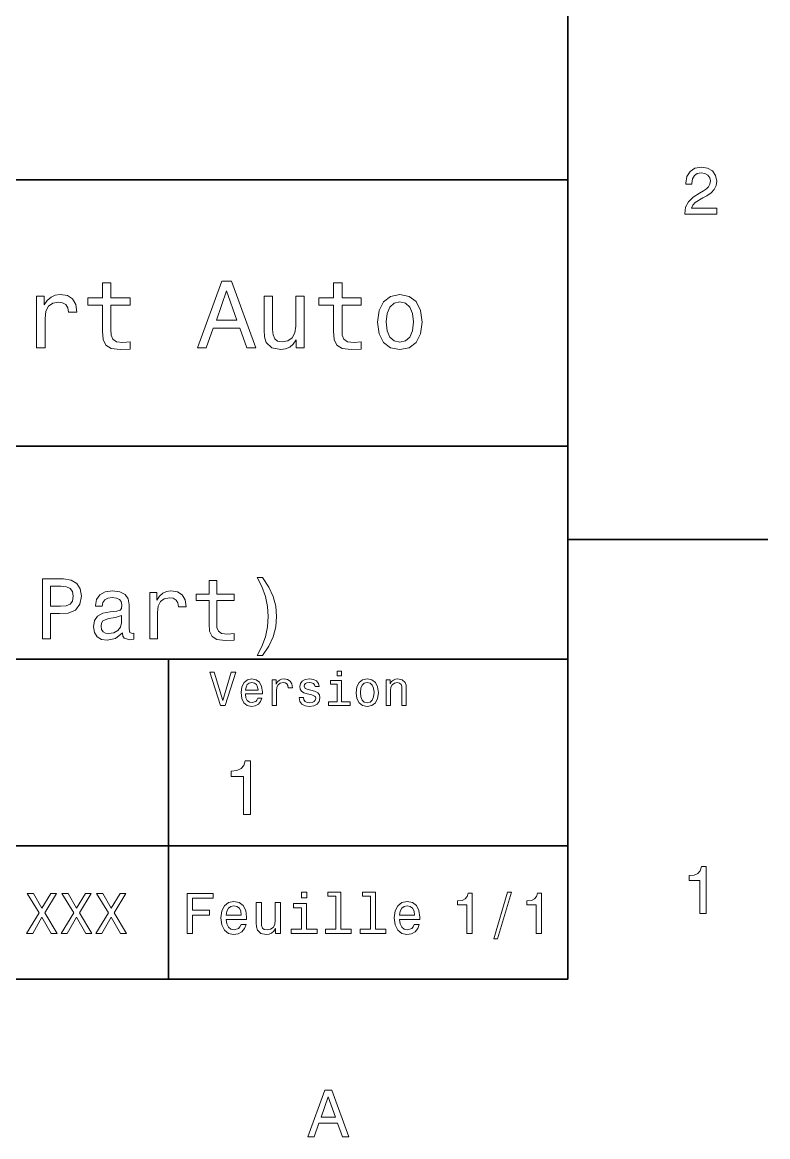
# Model space of a CAD drawing. Extents: x 0 to 1189, y 0 to 841.
# Drawn here: x 1128 to 1184, y 8.2 to 91.8 of the extents above; entities that cross this region are included whole.
import ezdxf

# ---------------------------------------------------------------- set-up
doc = ezdxf.new("R2010")
doc.units = 0

msp = doc.modelspace()

# ---------------------------------------------------------------- linework, layer by layer
at = {"color": 7, "lineweight": 35}
for p, q in [((1169, 20), (1169, 821)), ((979, 80), (1169, 80)), ((1169, 80), (1169, 20)), ((1044, 60), (1169, 60)), ((1044, 44), (1169, 44)), ((1139, 20), (1139, 44)), ((1044, 30), (1169, 30)), ((20, 20), (1169, 20)), ((979, 20), (1169, 20))]:
    msp.add_line(p, q, dxfattribs=at)
at = {"color": 7, "lineweight": 35, "ltscale": 0.375}
msp.add_line((1169, 53), (1184, 53), dxfattribs=at)
at = {"color": 7, "lineweight": 13}
for points in [[(1177.769409, 77.416786), (1180.175049, 77.416786), (1180.175049, 77.850502), (1178.273682, 77.850502), (1178.379639, 78.087532), (1178.561157, 78.284218), (1179.120972, 78.642288), (1179.418579, 78.793587), (1179.751343, 79.010445), (1179.988403, 79.262604), (1180.124634, 79.560158), (1180.175049, 79.898056), (1180.089233, 80.321686), (1179.852295, 80.654541), (1179.489136, 80.866356), (1179.020142, 80.942001), (1178.536011, 80.85627), (1178.167847, 80.619232), (1177.930786, 80.240997), (1177.850098, 79.741714), (1177.850098, 79.671112), (1178.309082, 79.671112), (1178.309082, 79.711456), (1178.35437, 80.054398), (1178.490601, 80.306557), (1178.707397, 80.467941), (1178.994873, 80.523415), (1179.287354, 80.472984), (1179.504272, 80.346901), (1179.645508, 80.150215), (1179.695923, 79.903099), (1179.660645, 79.671112), (1179.564819, 79.474426), (1179.403442, 79.302956), (1179.181519, 79.151657), (1178.883911, 78.990273), (1178.389771, 78.677589), (1178.041748, 78.344742), (1177.834961, 77.941284), (1177.769409, 77.431915)], [(1134.050415, 70.579971), (1134.050415, 68.64193), (1134.093628, 68.015129), (1134.29541, 67.582855), (1134.698853, 67.330696), (1135.383301, 67.24424), (1136.132568, 67.280258), (1136.132568, 67.827812), (1135.584961, 67.784584), (1135.087891, 67.842224), (1134.821289, 68.022339), (1134.706055, 68.324928), (1134.684448, 68.75), (1134.684448, 70.579971), (1136.132568, 70.579971), (1136.132568, 71.120316), (1134.684448, 71.120316), (1134.684448, 72.251442), (1134.050415, 72.251442), (1134.050415, 71.120316), (1132.955322, 71.120316), (1132.955322, 70.579971)], [(1141.175781, 67.381126), (1141.838623, 67.381126), (1142.364502, 68.850868), (1144.360229, 68.850868), (1144.886108, 67.381126), (1145.563354, 67.381126), (1143.733398, 72.388329), (1142.998535, 72.388329)], [(1151.399048, 70.579971), (1151.399048, 68.64193), (1151.442383, 68.015129), (1151.644043, 67.582855), (1152.047485, 67.330696), (1152.731934, 67.24424), (1153.481201, 67.280258), (1153.481201, 67.827812), (1152.933716, 67.784584), (1152.436523, 67.842224), (1152.170044, 68.022339), (1152.054688, 68.324928), (1152.033081, 68.75), (1152.033081, 70.579971), (1153.481201, 70.579971), (1153.481201, 71.120316), (1152.033081, 71.120316), (1152.033081, 72.251442), (1151.399048, 72.251442), (1151.399048, 71.120316), (1150.303955, 71.120316), (1150.303955, 70.579971)], [(1129.10083, 67.381126), (1129.734863, 67.381126), (1129.734863, 69.592941), (1129.799683, 70.126083), (1129.994263, 70.507927), (1130.311157, 70.738472), (1130.736328, 70.817726), (1131.053223, 70.767296), (1131.291016, 70.623199), (1131.435181, 70.378242), (1131.485596, 70.046829), (1132.126831, 70.046829), (1132.040283, 70.630409), (1131.802612, 71.048271), (1131.40625, 71.300438), (1130.865967, 71.386887), (1130.498535, 71.329254), (1130.181519, 71.185158), (1129.900513, 70.940201), (1129.677246, 70.608795), (1129.677246, 71.25), (1129.10083, 71.25)], [(1142.595093, 69.463257), (1143.365967, 71.66787), (1144.136841, 69.463257)], [(1149.194458, 71.25), (1148.560547, 71.25), (1148.560547, 69.016571), (1148.488403, 68.497841), (1148.279541, 68.123199), (1147.955322, 67.892654), (1147.530273, 67.82061), (1147.19165, 67.878242), (1146.975464, 68.051155), (1146.853027, 68.346542), (1146.824219, 68.764412), (1146.824219, 71.25), (1146.190186, 71.25), (1146.190186, 68.706772), (1146.211792, 68.195244), (1146.348633, 67.770172), (1146.766479, 67.381126), (1147.436523, 67.24424), (1147.796753, 67.29467), (1148.106567, 67.424355), (1148.373169, 67.647697), (1148.589355, 67.971901), (1148.589355, 67.381126), (1149.194458, 67.381126)], [(1154.698853, 69.311966), (1154.814087, 68.432999), (1155.145508, 67.784584), (1155.671387, 67.381126), (1156.377441, 67.24424), (1157.076294, 67.381126), (1157.602295, 67.777382), (1157.933716, 68.425797), (1158.056152, 69.311966), (1157.933716, 70.190926), (1157.602295, 70.846542), (1157.076294, 71.242798), (1156.377441, 71.386887), (1155.671387, 71.242798), (1155.145508, 70.83934), (1154.814087, 70.190926)], [(1155.347168, 69.319168), (1155.412109, 69.967583), (1155.61377, 70.435883), (1155.937988, 70.724068), (1156.377441, 70.824928), (1156.809814, 70.724068), (1157.133911, 70.443085), (1157.335693, 69.967583), (1157.407715, 69.319168), (1157.335693, 68.663544), (1157.133911, 68.188042), (1156.809814, 67.899857), (1156.377441, 67.806198), (1155.937988, 67.899857), (1155.61377, 68.188042), (1155.412109, 68.663544)], [(1129.552612, 45.530258), (1130.14917, 45.530258), (1130.14917, 47.430115), (1130.810547, 47.430115), (1131.478394, 47.462536), (1132.01001, 47.68948), (1132.35376, 48.130402), (1132.470459, 48.733429), (1132.379639, 49.291065), (1132.120239, 49.699566), (1131.692383, 49.945965), (1131.108765, 50.030258), (1129.552612, 50.030258)], [(1130.946655, 49.479107), (1131.335693, 49.440201), (1131.620972, 49.317001), (1131.789551, 49.090057), (1131.8479, 48.733429), (1131.783081, 48.357346), (1131.608032, 48.130402), (1131.309814, 48.013687), (1130.901245, 47.981266), (1130.14917, 47.981266), (1130.14917, 49.479107)], [(1142.053955, 48.409222), (1142.053955, 46.664986), (1142.092896, 46.100864), (1142.274414, 45.711815), (1142.637573, 45.484871), (1143.25354, 45.407059), (1143.927979, 45.43948), (1143.927979, 45.932274), (1143.435181, 45.893372), (1142.987793, 45.945244), (1142.747803, 46.107349), (1142.644043, 46.379681), (1142.624634, 46.762245), (1142.624634, 48.409222), (1143.927979, 48.409222), (1143.927979, 48.895531), (1142.624634, 48.895531), (1142.624634, 49.913544), (1142.053955, 49.913544), (1142.053955, 48.895531), (1141.068359, 48.895531), (1141.068359, 48.409222)], [(1146.067749, 44.278816), (1146.534546, 44.992073), (1146.865234, 45.698845), (1147.059814, 46.431557), (1147.124634, 47.209652), (1147.059814, 47.981266), (1146.865234, 48.720459), (1146.534546, 49.427231), (1146.067749, 50.140488), (1145.65918, 50.140488), (1146.022339, 49.453171), (1146.281738, 48.726944), (1146.437256, 47.974781), (1146.495605, 47.209652), (1146.437256, 46.444523), (1146.281738, 45.685879), (1146.015869, 44.966137), (1145.65918, 44.278816)], [(1135.550415, 45.98415), (1135.550415, 45.964695), (1135.582886, 45.744236), (1135.680054, 45.588615), (1136.088623, 45.465416), (1136.406372, 45.517288), (1136.406372, 45.958214), (1136.270142, 45.938759), (1136.088623, 46.023052), (1136.056152, 46.282421), (1136.056152, 48.085014), (1135.978394, 48.545387), (1135.751465, 48.869595), (1135.355835, 49.064121), (1134.798218, 49.135445), (1134.25354, 49.057636), (1133.851563, 48.837173), (1133.598633, 48.493515), (1133.514404, 48.039623), (1133.514404, 48.000721), (1134.026611, 48.000721), (1134.072021, 48.273052), (1134.214722, 48.467579), (1134.44812, 48.584293), (1134.778809, 48.629681), (1135.096558, 48.59726), (1135.323486, 48.5), (1135.459595, 48.331409), (1135.505005, 48.09798), (1135.479126, 47.825645), (1135.375366, 47.68948), (1135.115967, 47.624638), (1134.629639, 47.572765), (1134.072021, 47.456051), (1133.676514, 47.248558), (1133.443115, 46.924351), (1133.371704, 46.444523), (1133.436523, 46.016571), (1133.637573, 45.698845), (1133.961792, 45.497837), (1134.40918, 45.426514), (1135.012207, 45.562679)], [(1137.599365, 45.530258), (1138.170044, 45.530258), (1138.170044, 47.520893), (1138.228394, 48.000721), (1138.403442, 48.344379), (1138.688721, 48.551872), (1139.071289, 48.623199), (1139.356567, 48.577808), (1139.570557, 48.448124), (1139.700317, 48.227665), (1139.745605, 47.929394), (1140.322754, 47.929394), (1140.244873, 48.454609), (1140.031006, 48.830692), (1139.674316, 49.057636), (1139.187988, 49.135445), (1138.8573, 49.083572), (1138.572021, 48.953888), (1138.319092, 48.733429), (1138.118164, 48.435158), (1138.118164, 49.012245), (1137.599365, 49.012245)], [(1135.485596, 46.749279), (1135.407715, 46.412102), (1135.200317, 46.152737), (1134.889038, 45.98415), (1134.50647, 45.925793), (1134.26001, 45.958214), (1134.084961, 46.061958), (1133.974731, 46.243515), (1133.942383, 46.496395), (1133.968262, 46.723343), (1134.072021, 46.885445), (1134.487061, 47.067001), (1135.012207, 47.14481), (1135.485596, 47.30043)], [(1143.71106, 43.03458), (1143.084351, 40.905621), (1142.439453, 43.03458), (1142.09729, 43.03458), (1142.904175, 40.530979), (1143.264404, 40.530979), (1144.053345, 43.03458)], [(1151.992798, 43.117435), (1151.657837, 43.117435), (1151.657837, 42.757202), (1151.992798, 42.757202)], [(1144.784546, 41.406338), (1146.052612, 41.406338), (1146.056152, 41.554035), (1145.998535, 41.9683), (1145.840088, 42.278099), (1145.587891, 42.465416), (1145.25293, 42.533859), (1144.925049, 42.461815), (1144.672852, 42.260086), (1144.510864, 41.932278), (1144.453125, 41.5), (1144.507202, 41.056915), (1144.669312, 40.732708), (1144.917847, 40.530979), (1145.242065, 40.462536), (1145.523071, 40.509365), (1145.753662, 40.631844), (1145.922852, 40.826366), (1146.020142, 41.085735), (1145.706787, 41.085735), (1145.641968, 40.941643), (1145.548218, 40.833572), (1145.281738, 40.747116), (1145.076416, 40.786743), (1144.921509, 40.912823), (1144.820557, 41.118156), (1144.784546, 41.395531)], [(1144.784546, 41.672909), (1144.824219, 41.921471), (1144.921509, 42.105186), (1145.069214, 42.216858), (1145.263672, 42.256485), (1145.45459, 42.216858), (1145.602295, 42.105186), (1145.692383, 41.921471), (1145.724731, 41.672909)], [(1146.794678, 40.530979), (1147.111694, 40.530979), (1147.111694, 41.636887), (1147.144043, 41.903458), (1147.241333, 42.094379), (1147.399902, 42.209652), (1147.612427, 42.249279), (1147.770874, 42.224064), (1147.889771, 42.152016), (1147.961792, 42.029537), (1147.987061, 41.863831), (1148.307617, 41.863831), (1148.264404, 42.155621), (1148.145508, 42.364552), (1147.947388, 42.490635), (1147.677246, 42.533859), (1147.49353, 42.505043), (1147.334961, 42.432995), (1147.19458, 42.310516), (1147.082886, 42.144814), (1147.082886, 42.465416), (1146.794678, 42.465416)], [(1149.791748, 41.658501), (1149.485596, 41.730545), (1149.258667, 41.8134), (1149.182983, 41.982708), (1149.20459, 42.101585), (1149.280273, 42.188038), (1149.40271, 42.242073), (1149.579224, 42.263687), (1149.748535, 42.242073), (1149.881836, 42.177231), (1149.968262, 42.079971), (1150.004272, 41.950287), (1150.314087, 41.950287), (1150.314087, 41.957493), (1150.260132, 42.191643), (1150.112427, 42.375359), (1149.881836, 42.490635), (1149.579224, 42.533859), (1149.273071, 42.490635), (1149.049683, 42.371758), (1148.90918, 42.195244), (1148.865967, 41.971901), (1148.898438, 41.755764), (1148.999268, 41.604465), (1149.165039, 41.496399), (1149.406372, 41.42075), (1149.759399, 41.334293), (1149.975464, 41.244236), (1150.033081, 41.172188), (1150.05481, 41.064121), (1150.022339, 40.930836), (1149.935913, 40.829971), (1149.79541, 40.765129), (1149.608032, 40.743515), (1149.409912, 40.765129), (1149.265869, 40.840778), (1149.168579, 40.963257), (1149.128906, 41.132565), (1148.822754, 41.132565), (1148.873169, 40.844379), (1149.020874, 40.635445), (1149.255005, 40.509365), (1149.579224, 40.462536), (1149.917847, 40.509365), (1150.166382, 40.635445), (1150.317749, 40.837173), (1150.371704, 41.100143), (1150.332153, 41.327087), (1150.220459, 41.481987), (1150.036743, 41.582851)], [(1151.981934, 40.79755), (1151.981934, 42.400574), (1151.167847, 42.400574), (1151.167847, 42.130402), (1151.665039, 42.130402), (1151.665039, 40.79755), (1151.016602, 40.79755), (1151.016602, 40.530979), (1152.637573, 40.530979), (1152.637573, 40.79755)], [(1153.087891, 41.496399), (1153.145508, 41.056915), (1153.311279, 40.732708), (1153.574219, 40.530979), (1153.927246, 40.462536), (1154.276611, 40.530979), (1154.539673, 40.729107), (1154.705322, 41.053314), (1154.766602, 41.496399), (1154.705322, 41.935879), (1154.539673, 42.263687), (1154.276611, 42.461815), (1153.927246, 42.533859), (1153.574219, 42.461815), (1153.311279, 42.260086), (1153.145508, 41.935879)], [(1153.412109, 41.5), (1153.44458, 41.824207), (1153.54541, 42.058357), (1153.70752, 42.20245), (1153.927246, 42.25288), (1154.143311, 42.20245), (1154.30542, 42.061958), (1154.406372, 41.824207), (1154.442383, 41.5), (1154.406372, 41.172188), (1154.30542, 40.934437), (1154.143311, 40.790344), (1153.927246, 40.743515), (1153.70752, 40.790344), (1153.54541, 40.934437), (1153.44458, 41.172188)], [(1155.350098, 40.530979), (1155.667114, 40.530979), (1155.667114, 41.647694), (1155.699585, 41.903458), (1155.804077, 42.090778), (1155.966187, 42.206051), (1156.182251, 42.249279), (1156.355225, 42.213257), (1156.463257, 42.115993), (1156.517334, 41.953888), (1156.535278, 41.737751), (1156.535278, 40.530979), (1156.852295, 40.530979), (1156.852295, 41.802593), (1156.837891, 42.058357), (1156.773071, 42.270893), (1156.560547, 42.465416), (1156.229126, 42.533859), (1156.04541, 42.508644), (1155.890503, 42.440201), (1155.757202, 42.324928), (1155.65271, 42.170029), (1155.65271, 42.465416), (1155.350098, 42.465416)], [(1144.631104, 32.360229), (1145.15564, 32.360229), (1145.15564, 36.389046), (1144.763672, 36.389046), (1144.659912, 36.037464), (1144.452393, 35.801151), (1144.135498, 35.662823), (1143.697388, 35.616714), (1143.697388, 35.207493), (1144.631104, 35.207493)], [(1178.90918, 24.916786), (1179.368042, 24.916786), (1179.368042, 28.442001), (1179.025146, 28.442001), (1178.934326, 28.134365), (1178.752808, 27.927593), (1178.475464, 27.806557), (1178.092163, 27.766211), (1178.092163, 27.40814), (1178.90918, 27.40814)], [(1128.348755, 23.428675), (1128.802612, 23.428675), (1129.48999, 24.643372), (1130.190186, 23.428675), (1130.648438, 23.428675), (1129.710449, 24.971903), (1130.600952, 26.432999), (1130.164307, 26.432999), (1129.50293, 25.322046), (1128.854492, 26.432999), (1128.400635, 26.432999), (1129.286743, 24.967579)], [(1130.95105, 23.428675), (1131.404907, 23.428675), (1132.092285, 24.643372), (1132.79248, 23.428675), (1133.250732, 23.428675), (1132.312744, 24.971903), (1133.203247, 26.432999), (1132.766602, 26.432999), (1132.105225, 25.322046), (1131.456787, 26.432999), (1131.00293, 26.432999), (1131.889038, 24.967579)], [(1133.553345, 23.428675), (1134.007202, 23.428675), (1134.69458, 24.643372), (1135.394897, 23.428675), (1135.853027, 23.428675), (1134.915039, 24.971903), (1135.805542, 26.432999), (1135.368896, 26.432999), (1134.70752, 25.322046), (1134.059082, 26.432999), (1133.605225, 26.432999), (1134.491333, 24.967579)], [(1140.415039, 23.428675), (1140.817017, 23.428675), (1140.817017, 24.807638), (1142.079224, 24.807638), (1142.079224, 25.166428), (1140.817017, 25.166428), (1140.817017, 26.065563), (1142.368896, 26.065563), (1142.368896, 26.428675), (1140.415039, 26.428675)], [(1149.389038, 26.532421), (1148.987061, 26.532421), (1148.987061, 26.100145), (1149.389038, 26.100145)], [(1151.572021, 26.212536), (1151.572021, 23.74856), (1150.789673, 23.74856), (1150.789673, 23.428675), (1152.730591, 23.428675), (1152.730591, 23.74856), (1151.952393, 23.74856), (1151.952393, 26.532421), (1150.975464, 26.532421), (1150.975464, 26.212536)], [(1154.174316, 26.212536), (1154.174316, 23.74856), (1153.391968, 23.74856), (1153.391968, 23.428675), (1155.332886, 23.428675), (1155.332886, 23.74856), (1154.55481, 23.74856), (1154.55481, 26.532421), (1153.577759, 26.532421), (1153.577759, 26.212536)], [(1161.416504, 23.428675), (1161.809814, 23.428675), (1161.809814, 26.450289), (1161.515869, 26.450289), (1161.43811, 26.1866), (1161.282471, 26.009367), (1161.044678, 25.905621), (1160.716187, 25.871038), (1160.716187, 25.564121), (1161.416504, 25.564121)], [(1163.422241, 23.026657), (1163.720459, 23.026657), (1164.766602, 26.510807), (1164.463989, 26.510807)], [(1166.621094, 23.428675), (1167.014404, 23.428675), (1167.014404, 26.450289), (1166.720459, 26.450289), (1166.6427, 26.1866), (1166.487061, 26.009367), (1166.249268, 25.905621), (1165.920776, 25.871038), (1165.920776, 25.564121), (1166.621094, 25.564121)], [(1143.341553, 24.479107), (1144.863159, 24.479107), (1144.867432, 24.65634), (1144.798218, 25.153458), (1144.608032, 25.525217), (1144.30542, 25.75), (1143.903442, 25.832132), (1143.510132, 25.745678), (1143.20752, 25.503603), (1143.012939, 25.110231), (1142.943848, 24.591499), (1143.008667, 24.059799), (1143.203125, 23.67075), (1143.501465, 23.428675), (1143.890503, 23.346542), (1144.227661, 23.402739), (1144.504272, 23.549711), (1144.70752, 23.783142), (1144.824219, 24.094381), (1144.44812, 24.094381), (1144.370361, 23.921471), (1144.257935, 23.791786), (1143.937988, 23.68804), (1143.69165, 23.735592), (1143.505737, 23.886889), (1143.384766, 24.133286), (1143.341553, 24.466139)], [(1143.341553, 24.798992), (1143.389038, 25.097263), (1143.505737, 25.317724), (1143.682983, 25.451729), (1143.916382, 25.499279), (1144.145508, 25.451729), (1144.322754, 25.317724), (1144.430786, 25.097263), (1144.469727, 24.798992)], [(1147.400635, 25.75), (1147.020142, 25.75), (1147.020142, 24.409943), (1146.976929, 24.098703), (1146.851563, 23.87392), (1146.657104, 23.735592), (1146.401978, 23.692364), (1146.198853, 23.726946), (1146.069214, 23.830692), (1145.995728, 24.007925), (1145.978394, 24.258646), (1145.978394, 25.75), (1145.598022, 25.75), (1145.598022, 24.224064), (1145.610962, 23.917147), (1145.693115, 23.662104), (1145.943848, 23.428675), (1146.345825, 23.346542), (1146.562012, 23.376802), (1146.747803, 23.454611), (1146.907837, 23.588617), (1147.037476, 23.783142), (1147.037476, 23.428675), (1147.400635, 23.428675)], [(1149.376099, 23.74856), (1149.376099, 25.672192), (1148.39917, 25.672192), (1148.39917, 25.347982), (1148.995728, 25.347982), (1148.995728, 23.74856), (1148.217529, 23.74856), (1148.217529, 23.428675), (1150.162842, 23.428675), (1150.162842, 23.74856)], [(1156.353027, 24.479107), (1157.874634, 24.479107), (1157.878906, 24.65634), (1157.809814, 25.153458), (1157.619629, 25.525217), (1157.317017, 25.75), (1156.915039, 25.832132), (1156.521606, 25.745678), (1156.218994, 25.503603), (1156.024536, 25.110231), (1155.955322, 24.591499), (1156.020142, 24.059799), (1156.214722, 23.67075), (1156.512939, 23.428675), (1156.901978, 23.346542), (1157.239136, 23.402739), (1157.515869, 23.549711), (1157.718994, 23.783142), (1157.835693, 24.094381), (1157.459717, 24.094381), (1157.381836, 23.921471), (1157.269409, 23.791786), (1156.949585, 23.68804), (1156.703125, 23.735592), (1156.517334, 23.886889), (1156.39624, 24.133286), (1156.353027, 24.466139)], [(1156.353027, 24.798992), (1156.400635, 25.097263), (1156.517334, 25.317724), (1156.69458, 25.451729), (1156.927979, 25.499279), (1157.157104, 25.451729), (1157.334351, 25.317724), (1157.442383, 25.097263), (1157.481323, 24.798992)], [(1149.466797, 8.166786), (1149.930786, 8.166786), (1150.29895, 9.195604), (1151.695923, 9.195604), (1152.064087, 8.166786), (1152.538086, 8.166786), (1151.257202, 11.671829), (1150.742798, 11.671829)], [(1150.460327, 9.624279), (1151, 11.167507), (1151.539551, 9.624279)]]:
    msp.add_lwpolyline(points, close=True, dxfattribs=at)

doc.saveas('drawing.dxf')
